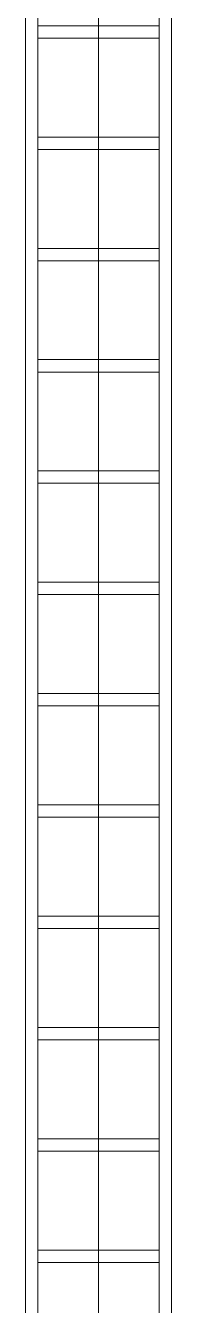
# Model space of a CAD drawing. Header units: millimetres. Extents: x 0 to 154200, y 0 to 64595.
# Drawn here: x 40550 to 40850, y 38379 to 41007 of the extents above; entities that cross this region are included whole.
import ezdxf

# ---------------------------------------------------------------- set-up
doc = ezdxf.new("R2010")
doc.units = ezdxf.units.MM
doc.layers.add('E-CABL-TRAY', color=4, linetype='Continuous', lineweight=9)

msp = doc.modelspace()

# ---------------------------------------------------------------- linework, layer by layer
at = {"layer": 'E-CABL-TRAY'}
for p, q in [((40550, 9218.7018), (40550, 55818.7018)), ((40575.4, 9218.7018), (40575.4, 55818.7018)), ((40700, 9218.7018), (40700, 55818.7018)), ((40824.6, 9218.7018), (40824.6, 55818.7018)), ((40850, 9218.7018), (40850, 55818.7018)), ((40824.6, 41006.8018), (40575.4, 41006.8018)), ((40824.6, 40981.4018), (40575.4, 40981.4018)), ((40824.6, 40778.2018), (40575.4, 40778.2018)), ((40824.6, 40752.8018), (40575.4, 40752.8018)), ((40824.6, 40549.6018), (40575.4, 40549.6018)), ((40824.6, 40524.2018), (40575.4, 40524.2018)), ((40824.6, 40321.0018), (40575.4, 40321.0018)), ((40824.6, 40295.6018), (40575.4, 40295.6018)), ((40824.6, 40092.4018), (40575.4, 40092.4018)), ((40824.6, 40067.0018), (40575.4, 40067.0018)), ((40824.6, 39863.8018), (40575.4, 39863.8018)), ((40824.6, 39838.4018), (40575.4, 39838.4018)), ((40824.6, 39635.2018), (40575.4, 39635.2018)), ((40824.6, 39609.8018), (40575.4, 39609.8018)), ((40824.6, 39406.6018), (40575.4, 39406.6018)), ((40824.6, 39381.2018), (40575.4, 39381.2018)), ((40824.6, 39178.0018), (40575.4, 39178.0018)), ((40824.6, 39152.6018), (40575.4, 39152.6018)), ((40824.6, 38949.4018), (40575.4, 38949.4018)), ((40824.6, 38924.0018), (40575.4, 38924.0018)), ((40824.6, 38720.8018), (40575.4, 38720.8018)), ((40824.6, 38695.4018), (40575.4, 38695.4018)), ((40824.6, 38492.2018), (40575.4, 38492.2018)), ((40824.6, 38466.8018), (40575.4, 38466.8018))]:
    msp.add_line(p, q, dxfattribs=at)

doc.saveas('drawing.dxf')
